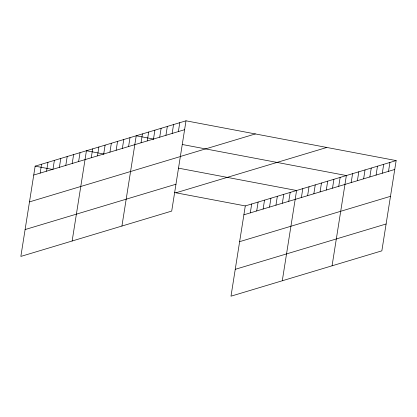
<?xml version="1.0" encoding="UTF-8"?>
<svg xmlns="http://www.w3.org/2000/svg" width="417" height="417" viewBox="0 0 417 417"><rect width="100%" height="100%" fill="white"/><g stroke="black" fill="none" stroke-linecap="round" stroke-linejoin="round"><path stroke-width="0.63" d="M186.008 120.815L35.148 166.154L20.85 256.419L171.71 211.08L186.008 120.815L396.15 160.581L381.852 250.846L230.992 296.185L245.29 205.92L396.15 160.581M40.152 173.118L41.559 164.225M46.563 171.189L47.971 162.302M52.975 169.26L54.382 160.373M59.386 167.337L60.793 158.444M65.797 165.408L67.205 156.521M72.209 163.48L73.616 154.592M78.62 161.556L80.028 152.664M72.141 241.005L86.439 150.74L103.932 154.05M91.255 157.756L92.663 148.869M97.479 155.885L98.886 146.998M103.703 154.019L105.11 145.126M109.926 152.148L111.334 143.26M116.145 150.276L117.552 141.389M122.369 148.405L123.776 139.518M128.592 146.534L130 137.646M121.926 226.04L136.223 135.775L153.717 139.09M141.04 142.796L142.447 133.909M147.264 140.925L148.671 132.038M153.487 139.054L154.895 130.167M159.711 137.188L161.118 128.295M165.93 135.317L167.337 126.429M172.153 133.445L173.561 124.558M178.377 131.574L179.784 122.687M250.294 212.884L251.701 203.991M256.705 210.955L258.113 202.068M263.117 209.026L264.524 200.139M269.528 207.103L270.935 198.211M275.939 205.174L277.347 196.287M282.351 203.246L283.758 194.358M288.762 201.322L290.169 192.43M282.283 280.771L296.581 190.506L178.351 168.129M301.397 197.522L302.805 188.635M307.621 195.651L309.028 186.764M313.845 193.785L315.252 184.893M320.063 191.914L321.476 183.027M326.287 190.043L327.694 181.155M332.511 188.171L333.918 179.284M338.734 186.3L340.142 177.413M332.068 265.806L346.365 175.541L182.453 144.527M351.182 182.563L352.589 173.675M357.405 180.691L358.813 171.804M363.629 178.82L365.037 169.933M369.848 176.954L371.26 168.061M376.071 175.083L377.479 166.195M382.295 173.211L383.703 164.324M388.519 171.34L389.926 162.453M33.741 175.041L184.601 129.703M180.681 156.38L255.355 133.94M29.487 201.896L180.347 156.557M25.103 229.564L175.964 184.225M175.943 192.795L326.803 147.462M243.882 214.807L394.743 169.469M239.629 241.662L390.489 196.324M235.245 269.33L386.106 223.992M35.148 166.154L52.641 169.464M174.687 192.56L245.29 205.92"/></g></svg>
